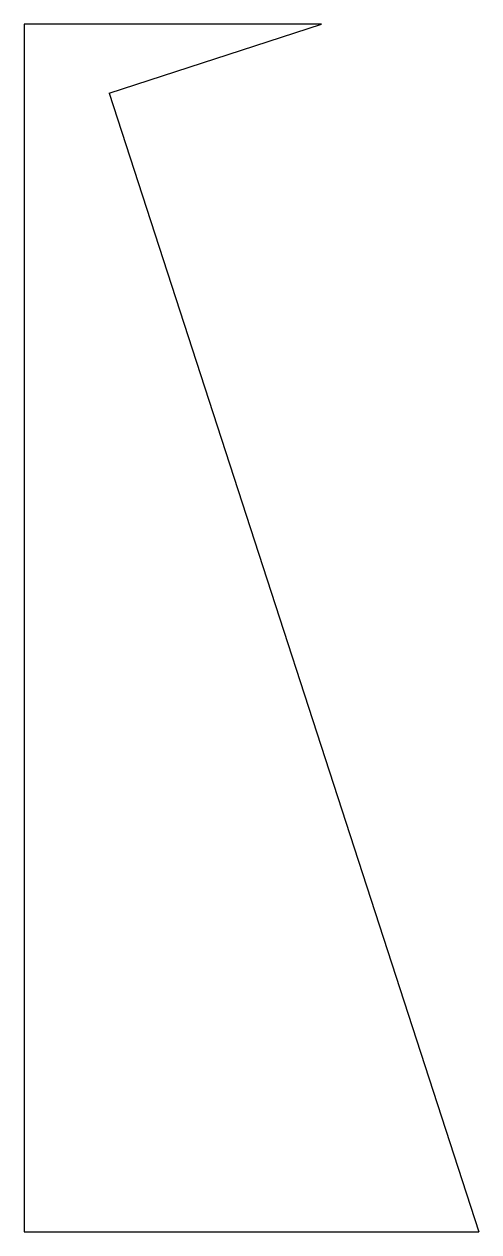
# Model space of a CAD drawing. Header units: millimetres. Extents: x 10 to 85, y 10 to 210.
import ezdxf

# ---------------------------------------------------------------- set-up
doc = ezdxf.new("R2010")
doc.units = ezdxf.units.MM
doc.layers.get('0').update_dxf_attribs({"lineweight": 25, "true_color": 0xffffff})

msp = doc.modelspace()

# ---------------------------------------------------------------- linework, layer by layer
for p, q in [((59.25, 210), (10, 210)), ((10, 210), (10, 10)), ((24.06, 198.57), (59.25, 210)), ((24.06, 198.57), (85.33, 10)), ((10, 10), (85.33, 10))]:
    msp.add_line(p, q)

doc.saveas('drawing.dxf')
